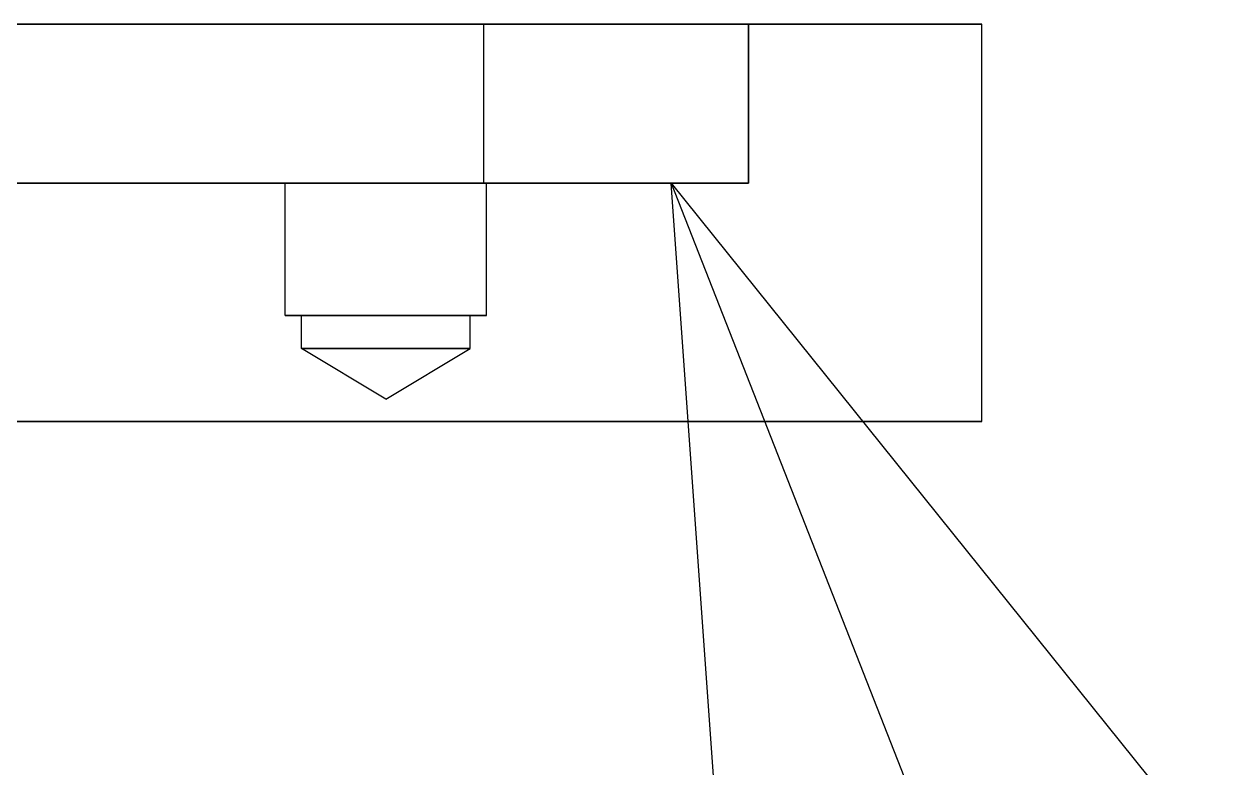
# Model space of a CAD drawing. Header units: inches. Extents: x 21 to 1475, y 21 to 947.
# Drawn here: x 718.065 to 719.205, y 518.131 to 518.833 of the extents above; entities that cross this region are included whole.
import ezdxf

# ---------------------------------------------------------------- set-up
doc = ezdxf.new("R2010")
doc.units = ezdxf.units.IN
doc.header["$MEASUREMENT"] = 0

msp = doc.modelspace()

# ---------------------------------------------------------------- linework, layer by layer
at = {"layer": 'ANNOTATION'}
for p, q in [((718.6755, 518.6833), (753.9286, 428.9886)), ((719.042, 513.5744), (718.6755, 518.6833)), ((718.6755, 518.6833), (721.8858, 514.6921))]:
    msp.add_line(p, q, dxfattribs=at)
at = {"layer": 'OUTLINE'}
for p, q in [((706.8403, 518.8333), (718.9688, 518.8333)), ((716.9688, 518.8333), (718.9688, 518.8333)), ((718.4988, 518.8333), (717.4387, 518.8333)), ((718.5049, 518.8333), (718.4988, 518.8333)), ((718.4988, 518.6833), (718.4988, 518.8333)), ((718.511, 518.8333), (718.5049, 518.8333)), ((718.5171, 518.8333), (718.511, 518.8333)), ((718.5233, 518.8333), (718.5171, 518.8333)), ((718.5294, 518.8333), (718.5233, 518.8333)), ((718.5354, 518.8333), (718.5294, 518.8333)), ((718.5415, 518.8333), (718.5354, 518.8333)), ((718.5475, 518.8333), (718.5415, 518.8333)), ((718.5535, 518.8333), (718.5475, 518.8333)), ((718.5595, 518.8333), (718.5535, 518.8333)), ((718.5654, 518.8333), (718.5595, 518.8333)), ((718.5713, 518.8333), (718.5654, 518.8333)), ((718.5772, 518.8333), (718.5713, 518.8333)), ((718.583, 518.8333), (718.5772, 518.8333)), ((718.5887, 518.8333), (718.583, 518.8333)), ((718.5944, 518.8333), (718.5887, 518.8333)), ((718.6001, 518.8333), (718.5944, 518.8333)), ((718.6056, 518.8333), (718.6001, 518.8333)), ((718.6112, 518.8333), (718.6056, 518.8333)), ((718.6166, 518.8333), (718.6112, 518.8333)), ((718.622, 518.8333), (718.6166, 518.8333)), ((718.6273, 518.8333), (718.622, 518.8333)), ((718.6325, 518.8333), (718.6273, 518.8333)), ((718.6376, 518.8333), (718.6325, 518.8333)), ((718.6427, 518.8333), (718.6376, 518.8333)), ((718.6477, 518.8333), (718.6427, 518.8333)), ((718.6526, 518.8333), (718.6477, 518.8333)), ((718.6573, 518.8333), (718.6526, 518.8333)), ((718.662, 518.8333), (718.6573, 518.8333)), ((718.6666, 518.8333), (718.662, 518.8333)), ((718.6711, 518.8333), (718.6666, 518.8333)), ((718.6755, 518.8333), (718.6711, 518.8333)), ((718.6798, 518.8333), (718.6755, 518.8333)), ((718.684, 518.8333), (718.6798, 518.8333)), ((718.6881, 518.8333), (718.684, 518.8333)), ((718.692, 518.8333), (718.6881, 518.8333)), ((718.6958, 518.8333), (718.692, 518.8333)), ((718.6996, 518.8333), (718.6958, 518.8333)), ((718.7031, 518.8333), (718.6996, 518.8333)), ((718.7066, 518.8333), (718.7031, 518.8333)), ((718.71, 518.8333), (718.7066, 518.8333)), ((718.7132, 518.8333), (718.71, 518.8333)), ((718.7163, 518.8333), (718.7132, 518.8333)), ((718.7192, 518.8333), (718.7163, 518.8333)), ((718.7221, 518.8333), (718.7192, 518.8333)), ((718.7247, 518.8333), (718.7221, 518.8333)), ((718.7273, 518.8333), (718.7247, 518.8333)), ((718.7297, 518.8333), (718.7273, 518.8333)), ((718.732, 518.8333), (718.7297, 518.8333)), ((718.7341, 518.8333), (718.732, 518.8333)), ((718.7361, 518.8333), (718.7341, 518.8333)), ((718.738, 518.8333), (718.7361, 518.8333)), ((718.7397, 518.8333), (718.738, 518.8333)), ((718.7413, 518.8333), (718.7397, 518.8333)), ((718.7427, 518.8333), (718.7413, 518.8333)), ((718.7439, 518.8333), (718.7427, 518.8333)), ((718.7451, 518.8333), (718.7439, 518.8333)), ((718.746, 518.8333), (718.7451, 518.8333)), ((718.7469, 518.8333), (718.746, 518.8333)), ((718.7475, 518.8333), (718.7469, 518.8333)), ((718.7481, 518.8333), (718.7475, 518.8333)), ((718.7484, 518.8333), (718.7481, 518.8333)), ((718.7487, 518.8333), (718.7484, 518.8333)), ((718.7487, 518.8333), (718.7487, 518.6833)), ((718.7487, 518.8333), (718.7487, 518.8333)), ((718.7487, 518.6833), (718.7487, 518.8333)), ((718.9688, 518.8333), (718.7487, 518.8333)), ((718.9688, 518.4583), (718.9688, 518.8333)), ((718.9688, 518.4583), (718.9688, 518.8333)), ((717.1888, 518.6833), (718.7487, 518.6833)), ((718.4988, 518.6833), (717.4387, 518.6833)), ((718.3113, 518.5583), (718.3113, 518.6833)), ((718.3113, 518.5583), (718.3113, 518.6833)), ((718.3114, 518.6833), (718.3113, 518.6833)), ((718.3113, 518.6833), (718.3114, 518.6833)), ((718.3114, 518.6833), (718.3113, 518.6833)), ((718.3113, 518.6833), (718.3114, 518.6833)), ((718.3117, 518.6833), (718.3114, 518.6833)), ((718.3114, 518.6833), (718.3117, 518.6833)), ((718.3117, 518.6833), (718.3114, 518.6833)), ((718.3114, 518.6833), (718.3117, 518.6833)), ((718.3123, 518.6833), (718.3117, 518.6833)), ((718.3117, 518.6833), (718.3123, 518.6833)), ((718.3123, 518.6833), (718.3117, 518.6833)), ((718.3117, 518.6833), (718.3123, 518.6833)), ((718.3131, 518.6833), (718.3123, 518.6833)), ((718.3123, 518.6833), (718.3131, 518.6833)), ((718.3131, 518.6833), (718.3123, 518.6833)), ((718.3123, 518.6833), (718.3131, 518.6833)), ((718.3141, 518.6833), (718.3131, 518.6833)), ((718.3131, 518.6833), (718.3141, 518.6833)), ((718.3141, 518.6833), (718.3131, 518.6833)), ((718.3131, 518.6833), (718.3141, 518.6833)), ((718.3153, 518.6833), (718.3141, 518.6833)), ((718.3141, 518.6833), (718.3153, 518.6833)), ((718.3153, 518.6833), (718.3141, 518.6833)), ((718.3141, 518.6833), (718.3153, 518.6833)), ((718.3168, 518.6833), (718.3153, 518.6833)), ((718.3153, 518.6833), (718.3168, 518.6833)), ((718.3168, 518.6833), (718.3153, 518.6833)), ((718.3153, 518.6833), (718.3168, 518.6833)), ((718.3185, 518.6833), (718.3168, 518.6833)), ((718.3168, 518.6833), (718.3185, 518.6833)), ((718.3185, 518.6833), (718.3168, 518.6833)), ((718.3168, 518.6833), (718.3185, 518.6833)), ((718.3204, 518.6833), (718.3185, 518.6833)), ((718.3185, 518.6833), (718.3204, 518.6833)), ((718.3204, 518.6833), (718.3185, 518.6833)), ((718.3185, 518.6833), (718.3204, 518.6833)), ((718.3225, 518.6833), (718.3204, 518.6833)), ((718.3204, 518.6833), (718.3225, 518.6833)), ((718.3225, 518.6833), (718.3204, 518.6833)), ((718.3204, 518.6833), (718.3225, 518.6833)), ((718.3248, 518.6833), (718.3225, 518.6833)), ((718.3225, 518.6833), (718.3248, 518.6833)), ((718.3248, 518.6833), (718.3225, 518.6833)), ((718.3225, 518.6833), (718.3248, 518.6833)), ((718.3273, 518.6833), (718.3248, 518.6833)), ((718.3248, 518.6833), (718.3273, 518.6833)), ((718.3273, 518.6833), (718.3248, 518.6833)), ((718.3248, 518.6833), (718.3273, 518.6833)), ((718.3299, 518.6833), (718.3273, 518.6833)), ((718.3273, 518.6833), (718.3299, 518.6833)), ((718.3299, 518.6833), (718.3273, 518.6833)), ((718.3273, 518.6833), (718.3299, 518.6833)), ((718.3328, 518.6833), (718.3299, 518.6833)), ((718.3299, 518.6833), (718.3328, 518.6833)), ((718.3328, 518.6833), (718.3299, 518.6833)), ((718.3299, 518.6833), (718.3328, 518.6833)), ((718.3359, 518.6833), (718.3328, 518.6833)), ((718.3328, 518.6833), (718.3359, 518.6833)), ((718.3359, 518.6833), (718.3328, 518.6833)), ((718.3328, 518.6833), (718.3359, 518.6833)), ((718.3391, 518.6833), (718.3359, 518.6833)), ((718.3359, 518.6833), (718.3391, 518.6833)), ((718.3391, 518.6833), (718.3359, 518.6833)), ((718.3359, 518.6833), (718.3391, 518.6833)), ((718.3425, 518.6833), (718.3391, 518.6833)), ((718.3391, 518.6833), (718.3425, 518.6833)), ((718.3425, 518.6833), (718.3391, 518.6833)), ((718.3391, 518.6833), (718.3425, 518.6833)), ((718.346, 518.6833), (718.3425, 518.6833)), ((718.3425, 518.6833), (718.346, 518.6833)), ((718.346, 518.6833), (718.3425, 518.6833)), ((718.3425, 518.6833), (718.346, 518.6833)), ((718.3497, 518.6833), (718.346, 518.6833)), ((718.346, 518.6833), (718.3497, 518.6833)), ((718.3497, 518.6833), (718.346, 518.6833)), ((718.346, 518.6833), (718.3497, 518.6833)), ((718.3535, 518.6833), (718.3497, 518.6833)), ((718.3497, 518.6833), (718.3535, 518.6833)), ((718.3535, 518.6833), (718.3497, 518.6833)), ((718.3497, 518.6833), (718.3535, 518.6833)), ((718.3574, 518.6833), (718.3535, 518.6833)), ((718.3535, 518.6833), (718.3574, 518.6833)), ((718.3574, 518.6833), (718.3535, 518.6833)), ((718.3535, 518.6833), (718.3574, 518.6833)), ((718.3615, 518.6833), (718.3574, 518.6833)), ((718.3574, 518.6833), (718.3615, 518.6833)), ((718.3615, 518.6833), (718.3574, 518.6833)), ((718.3574, 518.6833), (718.3615, 518.6833)), ((718.3656, 518.6833), (718.3615, 518.6833)), ((718.3615, 518.6833), (718.3656, 518.6833)), ((718.3656, 518.6833), (718.3615, 518.6833)), ((718.3615, 518.6833), (718.3656, 518.6833)), ((718.3699, 518.6833), (718.3656, 518.6833)), ((718.3656, 518.6833), (718.3699, 518.6833)), ((718.3699, 518.6833), (718.3656, 518.6833)), ((718.3656, 518.6833), (718.3699, 518.6833)), ((718.3742, 518.6833), (718.3699, 518.6833)), ((718.3699, 518.6833), (718.3742, 518.6833)), ((718.3742, 518.6833), (718.3699, 518.6833)), ((718.3699, 518.6833), (718.3742, 518.6833)), ((718.3787, 518.6833), (718.3742, 518.6833)), ((718.3742, 518.6833), (718.3787, 518.6833)), ((718.3787, 518.6833), (718.3742, 518.6833)), ((718.3742, 518.6833), (718.3787, 518.6833)), ((718.3832, 518.6833), (718.3787, 518.6833)), ((718.3787, 518.6833), (718.3832, 518.6833)), ((718.3832, 518.6833), (718.3787, 518.6833)), ((718.3787, 518.6833), (718.3832, 518.6833)), ((718.3877, 518.6833), (718.3832, 518.6833)), ((718.3832, 518.6833), (718.3877, 518.6833)), ((718.3877, 518.6833), (718.3832, 518.6833)), ((718.3832, 518.6833), (718.3877, 518.6833)), ((718.3923, 518.6833), (718.3877, 518.6833)), ((718.3877, 518.6833), (718.3923, 518.6833)), ((718.3923, 518.6833), (718.3877, 518.6833)), ((718.3877, 518.6833), (718.3923, 518.6833)), ((718.3969, 518.6833), (718.3923, 518.6833)), ((718.3923, 518.6833), (718.3969, 518.6833)), ((718.3969, 518.6833), (718.3923, 518.6833)), ((718.3923, 518.6833), (718.3969, 518.6833)), ((718.4016, 518.6833), (718.3969, 518.6833)), ((718.3969, 518.6833), (718.4016, 518.6833)), ((718.4016, 518.6833), (718.3969, 518.6833)), ((718.3969, 518.6833), (718.4016, 518.6833)), ((718.4062, 518.6833), (718.4016, 518.6833)), ((718.4016, 518.6833), (718.4062, 518.6833)), ((718.4062, 518.6833), (718.4016, 518.6833)), ((718.4016, 518.6833), (718.4062, 518.6833)), ((718.4109, 518.6833), (718.4062, 518.6833)), ((718.4062, 518.6833), (718.4109, 518.6833)), ((718.4109, 518.6833), (718.4062, 518.6833)), ((718.4062, 518.6833), (718.4109, 518.6833)), ((718.4156, 518.6833), (718.4109, 518.6833)), ((718.4109, 518.6833), (718.4156, 518.6833)), ((718.4156, 518.6833), (718.4109, 518.6833)), ((718.4109, 518.6833), (718.4156, 518.6833)), ((718.4202, 518.6833), (718.4156, 518.6833)), ((718.4156, 518.6833), (718.4202, 518.6833)), ((718.4202, 518.6833), (718.4156, 518.6833)), ((718.4156, 518.6833), (718.4202, 518.6833)), ((718.4248, 518.6833), (718.4202, 518.6833)), ((718.4202, 518.6833), (718.4248, 518.6833)), ((718.4248, 518.6833), (718.4202, 518.6833)), ((718.4202, 518.6833), (718.4248, 518.6833)), ((718.4293, 518.6833), (718.4248, 518.6833)), ((718.4248, 518.6833), (718.4293, 518.6833)), ((718.4293, 518.6833), (718.4248, 518.6833)), ((718.4248, 518.6833), (718.4293, 518.6833)), ((718.4338, 518.6833), (718.4293, 518.6833)), ((718.4293, 518.6833), (718.4338, 518.6833)), ((718.4338, 518.6833), (718.4293, 518.6833)), ((718.4293, 518.6833), (718.4338, 518.6833)), ((718.4383, 518.6833), (718.4338, 518.6833)), ((718.4338, 518.6833), (718.4383, 518.6833)), ((718.4383, 518.6833), (718.4338, 518.6833)), ((718.4338, 518.6833), (718.4383, 518.6833)), ((718.4426, 518.6833), (718.4383, 518.6833)), ((718.4383, 518.6833), (718.4426, 518.6833)), ((718.4426, 518.6833), (718.4383, 518.6833)), ((718.4383, 518.6833), (718.4426, 518.6833)), ((718.4469, 518.6833), (718.4426, 518.6833)), ((718.4426, 518.6833), (718.4469, 518.6833)), ((718.4469, 518.6833), (718.4426, 518.6833)), ((718.4426, 518.6833), (718.4469, 518.6833)), ((718.451, 518.6833), (718.4469, 518.6833)), ((718.4469, 518.6833), (718.451, 518.6833)), ((718.451, 518.6833), (718.4469, 518.6833)), ((718.4469, 518.6833), (718.451, 518.6833)), ((718.4551, 518.6833), (718.451, 518.6833)), ((718.451, 518.6833), (718.4551, 518.6833)), ((718.4551, 518.6833), (718.451, 518.6833)), ((718.451, 518.6833), (718.4551, 518.6833)), ((718.459, 518.6833), (718.4551, 518.6833)), ((718.4551, 518.6833), (718.459, 518.6833)), ((718.459, 518.6833), (718.4551, 518.6833)), ((718.4551, 518.6833), (718.459, 518.6833)), ((718.4628, 518.6833), (718.459, 518.6833)), ((718.459, 518.6833), (718.4628, 518.6833)), ((718.4628, 518.6833), (718.459, 518.6833)), ((718.459, 518.6833), (718.4628, 518.6833)), ((718.4665, 518.6833), (718.4628, 518.6833)), ((718.4628, 518.6833), (718.4665, 518.6833)), ((718.4665, 518.6833), (718.4628, 518.6833)), ((718.4628, 518.6833), (718.4665, 518.6833)), ((718.47, 518.6833), (718.4665, 518.6833)), ((718.4665, 518.6833), (718.47, 518.6833)), ((718.47, 518.6833), (718.4665, 518.6833)), ((718.4665, 518.6833), (718.47, 518.6833)), ((718.4734, 518.6833), (718.47, 518.6833)), ((718.47, 518.6833), (718.4734, 518.6833)), ((718.4734, 518.6833), (718.47, 518.6833)), ((718.47, 518.6833), (718.4734, 518.6833)), ((718.4766, 518.6833), (718.4734, 518.6833)), ((718.4734, 518.6833), (718.4766, 518.6833)), ((718.4766, 518.6833), (718.4734, 518.6833)), ((718.4734, 518.6833), (718.4766, 518.6833)), ((718.4797, 518.6833), (718.4766, 518.6833)), ((718.4766, 518.6833), (718.4797, 518.6833)), ((718.4797, 518.6833), (718.4766, 518.6833)), ((718.4766, 518.6833), (718.4797, 518.6833)), ((718.4826, 518.6833), (718.4797, 518.6833)), ((718.4797, 518.6833), (718.4826, 518.6833)), ((718.4826, 518.6833), (718.4797, 518.6833)), ((718.4797, 518.6833), (718.4826, 518.6833)), ((718.4852, 518.6833), (718.4826, 518.6833)), ((718.4826, 518.6833), (718.4852, 518.6833)), ((718.4852, 518.6833), (718.4826, 518.6833)), ((718.4826, 518.6833), (718.4852, 518.6833)), ((718.4877, 518.6833), (718.4852, 518.6833)), ((718.4852, 518.6833), (718.4877, 518.6833)), ((718.4877, 518.6833), (718.4852, 518.6833)), ((718.4852, 518.6833), (718.4877, 518.6833)), ((718.49, 518.6833), (718.4877, 518.6833)), ((718.4877, 518.6833), (718.49, 518.6833)), ((718.49, 518.6833), (718.4877, 518.6833)), ((718.4877, 518.6833), (718.49, 518.6833)), ((718.4921, 518.6833), (718.49, 518.6833)), ((718.49, 518.6833), (718.4921, 518.6833)), ((718.4921, 518.6833), (718.49, 518.6833)), ((718.49, 518.6833), (718.4921, 518.6833)), ((718.494, 518.6833), (718.4921, 518.6833)), ((718.4921, 518.6833), (718.494, 518.6833)), ((718.494, 518.6833), (718.4921, 518.6833)), ((718.4921, 518.6833), (718.494, 518.6833)), ((718.4957, 518.6833), (718.494, 518.6833)), ((718.494, 518.6833), (718.4957, 518.6833)), ((718.4957, 518.6833), (718.494, 518.6833)), ((718.494, 518.6833), (718.4957, 518.6833)), ((718.4972, 518.6833), (718.4957, 518.6833)), ((718.4957, 518.6833), (718.4972, 518.6833)), ((718.4972, 518.6833), (718.4957, 518.6833)), ((718.4957, 518.6833), (718.4972, 518.6833)), ((718.4984, 518.6833), (718.4972, 518.6833)), ((718.4972, 518.6833), (718.4984, 518.6833)), ((718.4984, 518.6833), (718.4972, 518.6833)), ((718.4972, 518.6833), (718.4984, 518.6833)), ((718.4994, 518.6833), (718.4984, 518.6833)), ((718.4984, 518.6833), (718.4994, 518.6833)), ((718.4994, 518.6833), (718.4984, 518.6833)), ((718.4984, 518.6833), (718.4994, 518.6833)), ((718.5049, 518.6833), (718.4988, 518.6833)), ((718.5002, 518.6833), (718.4994, 518.6833)), ((718.4994, 518.6833), (718.5002, 518.6833)), ((718.5002, 518.6833), (718.4994, 518.6833)), ((718.4994, 518.6833), (718.5002, 518.6833)), ((718.5008, 518.6833), (718.5002, 518.6833)), ((718.5002, 518.6833), (718.5008, 518.6833)), ((718.5008, 518.6833), (718.5002, 518.6833)), ((718.5002, 518.6833), (718.5008, 518.6833)), ((718.5011, 518.6833), (718.5008, 518.6833)), ((718.5008, 518.6833), (718.5011, 518.6833)), ((718.5011, 518.6833), (718.5008, 518.6833)), ((718.5008, 518.6833), (718.5011, 518.6833)), ((718.5013, 518.6833), (718.5011, 518.6833)), ((718.5011, 518.6833), (718.5013, 518.6833)), ((718.5013, 518.6833), (718.5011, 518.6833)), ((718.5011, 518.6833), (718.5013, 518.6833)), ((718.5013, 518.5583), (718.5013, 518.6833)), ((718.5013, 518.5583), (718.5013, 518.6833)), ((718.511, 518.6833), (718.5049, 518.6833)), ((718.5171, 518.6833), (718.511, 518.6833)), ((718.5233, 518.6833), (718.5171, 518.6833)), ((718.5294, 518.6833), (718.5233, 518.6833)), ((718.5354, 518.6833), (718.5294, 518.6833)), ((718.5415, 518.6833), (718.5354, 518.6833)), ((718.5475, 518.6833), (718.5415, 518.6833)), ((718.5535, 518.6833), (718.5475, 518.6833)), ((718.5595, 518.6833), (718.5535, 518.6833)), ((718.5654, 518.6833), (718.5595, 518.6833)), ((718.5713, 518.6833), (718.5654, 518.6833)), ((718.5772, 518.6833), (718.5713, 518.6833)), ((718.583, 518.6833), (718.5772, 518.6833)), ((718.5887, 518.6833), (718.583, 518.6833)), ((718.5944, 518.6833), (718.5887, 518.6833)), ((718.6001, 518.6833), (718.5944, 518.6833)), ((718.6056, 518.6833), (718.6001, 518.6833)), ((718.6112, 518.6833), (718.6056, 518.6833)), ((718.6166, 518.6833), (718.6112, 518.6833)), ((718.622, 518.6833), (718.6166, 518.6833)), ((718.6273, 518.6833), (718.622, 518.6833)), ((718.6325, 518.6833), (718.6273, 518.6833)), ((718.6376, 518.6833), (718.6325, 518.6833)), ((718.6427, 518.6833), (718.6376, 518.6833)), ((718.6477, 518.6833), (718.6427, 518.6833)), ((718.6526, 518.6833), (718.6477, 518.6833)), ((718.6573, 518.6833), (718.6526, 518.6833)), ((718.662, 518.6833), (718.6573, 518.6833)), ((718.6666, 518.6833), (718.662, 518.6833)), ((718.6711, 518.6833), (718.6666, 518.6833)), ((718.6755, 518.6833), (718.6711, 518.6833)), ((718.6798, 518.6833), (718.6755, 518.6833)), ((718.684, 518.6833), (718.6798, 518.6833)), ((718.6881, 518.6833), (718.684, 518.6833)), ((718.692, 518.6833), (718.6881, 518.6833)), ((718.6958, 518.6833), (718.692, 518.6833)), ((718.6996, 518.6833), (718.6958, 518.6833)), ((718.7031, 518.6833), (718.6996, 518.6833)), ((718.7066, 518.6833), (718.7031, 518.6833)), ((718.71, 518.6833), (718.7066, 518.6833)), ((718.7132, 518.6833), (718.71, 518.6833)), ((718.7163, 518.6833), (718.7132, 518.6833)), ((718.7192, 518.6833), (718.7163, 518.6833)), ((718.7221, 518.6833), (718.7192, 518.6833)), ((718.7247, 518.6833), (718.7221, 518.6833)), ((718.7273, 518.6833), (718.7247, 518.6833)), ((718.7297, 518.6833), (718.7273, 518.6833)), ((718.732, 518.6833), (718.7297, 518.6833)), ((718.7341, 518.6833), (718.732, 518.6833)), ((718.7361, 518.6833), (718.7341, 518.6833)), ((718.738, 518.6833), (718.7361, 518.6833)), ((718.7397, 518.6833), (718.738, 518.6833)), ((718.7413, 518.6833), (718.7397, 518.6833)), ((718.7427, 518.6833), (718.7413, 518.6833)), ((718.7439, 518.6833), (718.7427, 518.6833)), ((718.7451, 518.6833), (718.7439, 518.6833)), ((718.746, 518.6833), (718.7451, 518.6833)), ((718.7469, 518.6833), (718.746, 518.6833)), ((718.7475, 518.6833), (718.7469, 518.6833)), ((718.7481, 518.6833), (718.7475, 518.6833)), ((718.7484, 518.6833), (718.7481, 518.6833)), ((718.7487, 518.6833), (718.7484, 518.6833)), ((718.7487, 518.6833), (718.7487, 518.6833)), ((718.3113, 518.5583), (718.3114, 518.5583)), ((718.3113, 518.5583), (718.3114, 518.5583)), ((718.3114, 518.5583), (718.3113, 518.5583)), ((718.3114, 518.5583), (718.3113, 518.5583)), ((718.3114, 518.5583), (718.3117, 518.5583)), ((718.3114, 518.5583), (718.3117, 518.5583)), ((718.3117, 518.5583), (718.3114, 518.5583)), ((718.3117, 518.5583), (718.3114, 518.5583)), ((718.3117, 518.5583), (718.3123, 518.5583)), ((718.3117, 518.5583), (718.3123, 518.5583)), ((718.3123, 518.5583), (718.3117, 518.5583)), ((718.3123, 518.5583), (718.3117, 518.5583)), ((718.3123, 518.5583), (718.3131, 518.5583)), ((718.3123, 518.5583), (718.3131, 518.5583)), ((718.3131, 518.5583), (718.3123, 518.5583)), ((718.3131, 518.5583), (718.3123, 518.5583)), ((718.3131, 518.5583), (718.3141, 518.5583)), ((718.3131, 518.5583), (718.3141, 518.5583)), ((718.3141, 518.5583), (718.3131, 518.5583)), ((718.3141, 518.5583), (718.3131, 518.5583)), ((718.3141, 518.5583), (718.3153, 518.5583)), ((718.3141, 518.5583), (718.3153, 518.5583)), ((718.3153, 518.5583), (718.3141, 518.5583)), ((718.3153, 518.5583), (718.3141, 518.5583)), ((718.3153, 518.5583), (718.3168, 518.5583)), ((718.3153, 518.5583), (718.3168, 518.5583)), ((718.3168, 518.5583), (718.3153, 518.5583)), ((718.3168, 518.5583), (718.3153, 518.5583)), ((718.3168, 518.5583), (718.3185, 518.5583)), ((718.3168, 518.5583), (718.3185, 518.5583)), ((718.3185, 518.5583), (718.3168, 518.5583)), ((718.3185, 518.5583), (718.3168, 518.5583)), ((718.3185, 518.5583), (718.3204, 518.5583)), ((718.3185, 518.5583), (718.3204, 518.5583)), ((718.3204, 518.5583), (718.3185, 518.5583)), ((718.3204, 518.5583), (718.3185, 518.5583)), ((718.3204, 518.5583), (718.3225, 518.5583)), ((718.3204, 518.5583), (718.3225, 518.5583)), ((718.3225, 518.5583), (718.3204, 518.5583)), ((718.3225, 518.5583), (718.3204, 518.5583)), ((718.3225, 518.5583), (718.3248, 518.5583)), ((718.3225, 518.5583), (718.3248, 518.5583)), ((718.3248, 518.5583), (718.3225, 518.5583)), ((718.3248, 518.5583), (718.3225, 518.5583)), ((718.3248, 518.5583), (718.3273, 518.5583)), ((718.3248, 518.5583), (718.3273, 518.5583)), ((718.3273, 518.5583), (718.3248, 518.5583)), ((718.3273, 518.5583), (718.3248, 518.5583)), ((718.3271, 518.5583), (718.3268, 518.5583)), ((718.3268, 518.5583), (718.3268, 518.5583)), ((718.3271, 518.5583), (718.3268, 518.5583)), ((718.3268, 518.5583), (718.3268, 518.5583)), ((718.3268, 518.5271), (718.3268, 518.5583)), ((718.3268, 518.5583), (718.3268, 518.5583)), ((718.3268, 518.5583), (718.3271, 518.5583)), ((718.3268, 518.5583), (718.3268, 518.5583)), ((718.3268, 518.5583), (718.3271, 518.5583)), ((718.3268, 518.5271), (718.3268, 518.5583)), ((718.3276, 518.5583), (718.3271, 518.5583)), ((718.3276, 518.5583), (718.3271, 518.5583)), ((718.3271, 518.5583), (718.3276, 518.5583)), ((718.3271, 518.5583), (718.3276, 518.5583)), ((718.3273, 518.5583), (718.3299, 518.5583)), ((718.3273, 518.5583), (718.3299, 518.5583)), ((718.3299, 518.5583), (718.3273, 518.5583)), ((718.3299, 518.5583), (718.3273, 518.5583)), ((718.3283, 518.5583), (718.3276, 518.5583)), ((718.3283, 518.5583), (718.3276, 518.5583)), ((718.3276, 518.5583), (718.3283, 518.5583)), ((718.3276, 518.5583), (718.3283, 518.5583)), ((718.3291, 518.5583), (718.3283, 518.5583)), ((718.3291, 518.5583), (718.3283, 518.5583)), ((718.3283, 518.5583), (718.3291, 518.5583)), ((718.3283, 518.5583), (718.3291, 518.5583)), ((718.3302, 518.5583), (718.3291, 518.5583)), ((718.3302, 518.5583), (718.3291, 518.5583)), ((718.3291, 518.5583), (718.3302, 518.5583)), ((718.3291, 518.5583), (718.3302, 518.5583)), ((718.3299, 518.5583), (718.3328, 518.5583)), ((718.3299, 518.5583), (718.3328, 518.5583)), ((718.3328, 518.5583), (718.3299, 518.5583)), ((718.3328, 518.5583), (718.3299, 518.5583)), ((718.3314, 518.5583), (718.3302, 518.5583)), ((718.3314, 518.5583), (718.3302, 518.5583)), ((718.3302, 518.5583), (718.3314, 518.5583)), ((718.3302, 518.5583), (718.3314, 518.5583)), ((718.3328, 518.5583), (718.3314, 518.5583)), ((718.3328, 518.5583), (718.3314, 518.5583)), ((718.3314, 518.5583), (718.3328, 518.5583)), ((718.3314, 518.5583), (718.3328, 518.5583)), ((718.3344, 518.5583), (718.3328, 518.5583)), ((718.3344, 518.5583), (718.3328, 518.5583)), ((718.3328, 518.5583), (718.3344, 518.5583)), ((718.3328, 518.5583), (718.3359, 518.5583)), ((718.3328, 518.5583), (718.3359, 518.5583)), ((718.3359, 518.5583), (718.3328, 518.5583)), ((718.3328, 518.5583), (718.3344, 518.5583)), ((718.3359, 518.5583), (718.3328, 518.5583)), ((718.3361, 518.5583), (718.3344, 518.5583)), ((718.3361, 518.5583), (718.3344, 518.5583)), ((718.3344, 518.5583), (718.3361, 518.5583)), ((718.3344, 518.5583), (718.3361, 518.5583)), ((718.3359, 518.5583), (718.3391, 518.5583)), ((718.3359, 518.5583), (718.3391, 518.5583)), ((718.3391, 518.5583), (718.3359, 518.5583)), ((718.3391, 518.5583), (718.3359, 518.5583)), ((718.3381, 518.5583), (718.3361, 518.5583)), ((718.3381, 518.5583), (718.3361, 518.5583)), ((718.3361, 518.5583), (718.3381, 518.5583)), ((718.3361, 518.5583), (718.3381, 518.5583)), ((718.3401, 518.5583), (718.3381, 518.5583)), ((718.3401, 518.5583), (718.3381, 518.5583)), ((718.3381, 518.5583), (718.3401, 518.5583)), ((718.3381, 518.5583), (718.3401, 518.5583)), ((718.3391, 518.5583), (718.3425, 518.5583)), ((718.3391, 518.5583), (718.3425, 518.5583)), ((718.3425, 518.5583), (718.3391, 518.5583)), ((718.3425, 518.5583), (718.3391, 518.5583)), ((718.3424, 518.5583), (718.3401, 518.5583)), ((718.3424, 518.5583), (718.3401, 518.5583)), ((718.3401, 518.5583), (718.3424, 518.5583)), ((718.3401, 518.5583), (718.3424, 518.5583)), ((718.3448, 518.5583), (718.3424, 518.5583)), ((718.3448, 518.5583), (718.3424, 518.5583)), ((718.3424, 518.5583), (718.3448, 518.5583)), ((718.3424, 518.5583), (718.3448, 518.5583)), ((718.3425, 518.5583), (718.346, 518.5583)), ((718.3425, 518.5583), (718.346, 518.5583)), ((718.346, 518.5583), (718.3425, 518.5583)), ((718.346, 518.5583), (718.3425, 518.5583)), ((718.3473, 518.5583), (718.3448, 518.5583)), ((718.3473, 518.5583), (718.3448, 518.5583)), ((718.3448, 518.5583), (718.3473, 518.5583)), ((718.3448, 518.5583), (718.3473, 518.5583)), ((718.346, 518.5583), (718.3497, 518.5583)), ((718.346, 518.5583), (718.3497, 518.5583)), ((718.3497, 518.5583), (718.346, 518.5583)), ((718.3497, 518.5583), (718.346, 518.5583)), ((718.35, 518.5583), (718.3473, 518.5583)), ((718.35, 518.5583), (718.3473, 518.5583)), ((718.3473, 518.5583), (718.35, 518.5583)), ((718.3473, 518.5583), (718.35, 518.5583)), ((718.3497, 518.5583), (718.3535, 518.5583)), ((718.3497, 518.5583), (718.3535, 518.5583)), ((718.3535, 518.5583), (718.3497, 518.5583)), ((718.3535, 518.5583), (718.3497, 518.5583)), ((718.3529, 518.5583), (718.35, 518.5583)), ((718.3529, 518.5583), (718.35, 518.5583)), ((718.35, 518.5583), (718.3529, 518.5583)), ((718.35, 518.5583), (718.3529, 518.5583)), ((718.3558, 518.5583), (718.3529, 518.5583)), ((718.3558, 518.5583), (718.3529, 518.5583)), ((718.3529, 518.5583), (718.3558, 518.5583)), ((718.3529, 518.5583), (718.3558, 518.5583)), ((718.3535, 518.5583), (718.3574, 518.5583)), ((718.3535, 518.5583), (718.3574, 518.5583)), ((718.3574, 518.5583), (718.3535, 518.5583)), ((718.3574, 518.5583), (718.3535, 518.5583)), ((718.3589, 518.5583), (718.3558, 518.5583)), ((718.3589, 518.5583), (718.3558, 518.5583)), ((718.3558, 518.5583), (718.3589, 518.5583)), ((718.3558, 518.5583), (718.3589, 518.5583)), ((718.3574, 518.5583), (718.3615, 518.5583)), ((718.3574, 518.5583), (718.3615, 518.5583)), ((718.3615, 518.5583), (718.3574, 518.5583)), ((718.3615, 518.5583), (718.3574, 518.5583)), ((718.3621, 518.5583), (718.3589, 518.5583)), ((718.3621, 518.5583), (718.3589, 518.5583)), ((718.3589, 518.5583), (718.3621, 518.5583)), ((718.3589, 518.5583), (718.3621, 518.5583)), ((718.3615, 518.5583), (718.3656, 518.5583)), ((718.3615, 518.5583), (718.3656, 518.5583)), ((718.3656, 518.5583), (718.3615, 518.5583)), ((718.3656, 518.5583), (718.3615, 518.5583)), ((718.3654, 518.5583), (718.3621, 518.5583)), ((718.3654, 518.5583), (718.3621, 518.5583)), ((718.3621, 518.5583), (718.3654, 518.5583)), ((718.3621, 518.5583), (718.3654, 518.5583)), ((718.3688, 518.5583), (718.3654, 518.5583)), ((718.3688, 518.5583), (718.3654, 518.5583)), ((718.3654, 518.5583), (718.3688, 518.5583)), ((718.3654, 518.5583), (718.3688, 518.5583)), ((718.3656, 518.5583), (718.3699, 518.5583)), ((718.3656, 518.5583), (718.3699, 518.5583)), ((718.3699, 518.5583), (718.3656, 518.5583)), ((718.3699, 518.5583), (718.3656, 518.5583)), ((718.3723, 518.5583), (718.3688, 518.5583)), ((718.3723, 518.5583), (718.3688, 518.5583)), ((718.3688, 518.5583), (718.3723, 518.5583)), ((718.3688, 518.5583), (718.3723, 518.5583)), ((718.3699, 518.5583), (718.3742, 518.5583)), ((718.3699, 518.5583), (718.3742, 518.5583)), ((718.3742, 518.5583), (718.3699, 518.5583)), ((718.3742, 518.5583), (718.3699, 518.5583)), ((718.3758, 518.5583), (718.3723, 518.5583)), ((718.3758, 518.5583), (718.3723, 518.5583)), ((718.3723, 518.5583), (718.3758, 518.5583)), ((718.3723, 518.5583), (718.3758, 518.5583)), ((718.3742, 518.5583), (718.3787, 518.5583)), ((718.3742, 518.5583), (718.3787, 518.5583)), ((718.3787, 518.5583), (718.3742, 518.5583)), ((718.3787, 518.5583), (718.3742, 518.5583)), ((718.3795, 518.5583), (718.3758, 518.5583)), ((718.3795, 518.5583), (718.3758, 518.5583)), ((718.3758, 518.5583), (718.3795, 518.5583)), ((718.3758, 518.5583), (718.3795, 518.5583)), ((718.3787, 518.5583), (718.3832, 518.5583)), ((718.3787, 518.5583), (718.3832, 518.5583)), ((718.3832, 518.5583), (718.3787, 518.5583)), ((718.3832, 518.5583), (718.3787, 518.5583)), ((718.3832, 518.5583), (718.3795, 518.5583)), ((718.3832, 518.5583), (718.3795, 518.5583)), ((718.3795, 518.5583), (718.3832, 518.5583)), ((718.3795, 518.5583), (718.3832, 518.5583)), ((718.3869, 518.5583), (718.3832, 518.5583)), ((718.3869, 518.5583), (718.3832, 518.5583)), ((718.3832, 518.5583), (718.3869, 518.5583)), ((718.3832, 518.5583), (718.3877, 518.5583)), ((718.3832, 518.5583), (718.3877, 518.5583)), ((718.3877, 518.5583), (718.3832, 518.5583)), ((718.3832, 518.5583), (718.3869, 518.5583)), ((718.3877, 518.5583), (718.3832, 518.5583)), ((718.3907, 518.5583), (718.3869, 518.5583)), ((718.3907, 518.5583), (718.3869, 518.5583)), ((718.3869, 518.5583), (718.3907, 518.5583)), ((718.3869, 518.5583), (718.3907, 518.5583)), ((718.3877, 518.5583), (718.3923, 518.5583)), ((718.3877, 518.5583), (718.3923, 518.5583)), ((718.3923, 518.5583), (718.3877, 518.5583)), ((718.3923, 518.5583), (718.3877, 518.5583)), ((718.3946, 518.5583), (718.3907, 518.5583)), ((718.3946, 518.5583), (718.3907, 518.5583)), ((718.3907, 518.5583), (718.3946, 518.5583)), ((718.3907, 518.5583), (718.3946, 518.5583)), ((718.3923, 518.5583), (718.3969, 518.5583)), ((718.3923, 518.5583), (718.3969, 518.5583)), ((718.3969, 518.5583), (718.3923, 518.5583)), ((718.3969, 518.5583), (718.3923, 518.5583)), ((718.3985, 518.5583), (718.3946, 518.5583)), ((718.3985, 518.5583), (718.3946, 518.5583)), ((718.3946, 518.5583), (718.3985, 518.5583)), ((718.3946, 518.5583), (718.3985, 518.5583)), ((718.3969, 518.5583), (718.4016, 518.5583)), ((718.3969, 518.5583), (718.4016, 518.5583)), ((718.4016, 518.5583), (718.3969, 518.5583)), ((718.4016, 518.5583), (718.3969, 518.5583)), ((718.4023, 518.5583), (718.3985, 518.5583)), ((718.4023, 518.5583), (718.3985, 518.5583)), ((718.3985, 518.5583), (718.4023, 518.5583)), ((718.3985, 518.5583), (718.4023, 518.5583)), ((718.4016, 518.5583), (718.4062, 518.5583)), ((718.4016, 518.5583), (718.4062, 518.5583)), ((718.4062, 518.5583), (718.4016, 518.5583)), ((718.4062, 518.5583), (718.4016, 518.5583)), ((718.4062, 518.5583), (718.4023, 518.5583)), ((718.4062, 518.5583), (718.4023, 518.5583)), ((718.4023, 518.5583), (718.4062, 518.5583)), ((718.4023, 518.5583), (718.4062, 518.5583)), ((718.4102, 518.5583), (718.4062, 518.5583)), ((718.4102, 518.5583), (718.4062, 518.5583)), ((718.4062, 518.5583), (718.4102, 518.5583)), ((718.4062, 518.5583), (718.4109, 518.5583)), ((718.4062, 518.5583), (718.4109, 518.5583)), ((718.4109, 518.5583), (718.4062, 518.5583)), ((718.4062, 518.5583), (718.4102, 518.5583)), ((718.4109, 518.5583), (718.4062, 518.5583)), ((718.414, 518.5583), (718.4102, 518.5583)), ((718.414, 518.5583), (718.4102, 518.5583)), ((718.4102, 518.5583), (718.414, 518.5583)), ((718.4102, 518.5583), (718.414, 518.5583)), ((718.4109, 518.5583), (718.4156, 518.5583)), ((718.4109, 518.5583), (718.4156, 518.5583)), ((718.4156, 518.5583), (718.4109, 518.5583)), ((718.4156, 518.5583), (718.4109, 518.5583)), ((718.4179, 518.5583), (718.414, 518.5583)), ((718.4179, 518.5583), (718.414, 518.5583)), ((718.414, 518.5583), (718.4179, 518.5583)), ((718.414, 518.5583), (718.4179, 518.5583)), ((718.4156, 518.5583), (718.4202, 518.5583)), ((718.4156, 518.5583), (718.4202, 518.5583)), ((718.4202, 518.5583), (718.4156, 518.5583)), ((718.4202, 518.5583), (718.4156, 518.5583)), ((718.4218, 518.5583), (718.4179, 518.5583)), ((718.4218, 518.5583), (718.4179, 518.5583)), ((718.4179, 518.5583), (718.4218, 518.5583)), ((718.4179, 518.5583), (718.4218, 518.5583)), ((718.4202, 518.5583), (718.4248, 518.5583)), ((718.4202, 518.5583), (718.4248, 518.5583)), ((718.4248, 518.5583), (718.4202, 518.5583)), ((718.4248, 518.5583), (718.4202, 518.5583)), ((718.4256, 518.5583), (718.4218, 518.5583)), ((718.4256, 518.5583), (718.4218, 518.5583)), ((718.4218, 518.5583), (718.4256, 518.5583)), ((718.4218, 518.5583), (718.4256, 518.5583)), ((718.4248, 518.5583), (718.4293, 518.5583)), ((718.4248, 518.5583), (718.4293, 518.5583)), ((718.4293, 518.5583), (718.4248, 518.5583)), ((718.4293, 518.5583), (718.4248, 518.5583)), ((718.4293, 518.5583), (718.4256, 518.5583)), ((718.4293, 518.5583), (718.4256, 518.5583)), ((718.4256, 518.5583), (718.4293, 518.5583)), ((718.4256, 518.5583), (718.4293, 518.5583)), ((718.433, 518.5583), (718.4293, 518.5583)), ((718.433, 518.5583), (718.4293, 518.5583)), ((718.4293, 518.5583), (718.433, 518.5583)), ((718.4293, 518.5583), (718.4338, 518.5583)), ((718.4293, 518.5583), (718.4338, 518.5583)), ((718.4338, 518.5583), (718.4293, 518.5583)), ((718.4293, 518.5583), (718.433, 518.5583)), ((718.4338, 518.5583), (718.4293, 518.5583)), ((718.4367, 518.5583), (718.433, 518.5583)), ((718.4367, 518.5583), (718.433, 518.5583)), ((718.433, 518.5583), (718.4367, 518.5583)), ((718.433, 518.5583), (718.4367, 518.5583)), ((718.4338, 518.5583), (718.4383, 518.5583)), ((718.4338, 518.5583), (718.4383, 518.5583)), ((718.4383, 518.5583), (718.4338, 518.5583)), ((718.4383, 518.5583), (718.4338, 518.5583)), ((718.4402, 518.5583), (718.4367, 518.5583)), ((718.4402, 518.5583), (718.4367, 518.5583)), ((718.4367, 518.5583), (718.4402, 518.5583)), ((718.4367, 518.5583), (718.4402, 518.5583)), ((718.4383, 518.5583), (718.4426, 518.5583)), ((718.4383, 518.5583), (718.4426, 518.5583)), ((718.4426, 518.5583), (718.4383, 518.5583)), ((718.4426, 518.5583), (718.4383, 518.5583)), ((718.4437, 518.5583), (718.4402, 518.5583)), ((718.4437, 518.5583), (718.4402, 518.5583)), ((718.4402, 518.5583), (718.4437, 518.5583)), ((718.4402, 518.5583), (718.4437, 518.5583)), ((718.4426, 518.5583), (718.4469, 518.5583)), ((718.4426, 518.5583), (718.4469, 518.5583)), ((718.4469, 518.5583), (718.4426, 518.5583)), ((718.4469, 518.5583), (718.4426, 518.5583)), ((718.4471, 518.5583), (718.4437, 518.5583)), ((718.4471, 518.5583), (718.4437, 518.5583)), ((718.4437, 518.5583), (718.4471, 518.5583)), ((718.4437, 518.5583), (718.4471, 518.5583)), ((718.4469, 518.5583), (718.451, 518.5583)), ((718.4469, 518.5583), (718.451, 518.5583)), ((718.451, 518.5583), (718.4469, 518.5583)), ((718.451, 518.5583), (718.4469, 518.5583)), ((718.4504, 518.5583), (718.4471, 518.5583)), ((718.4504, 518.5583), (718.4471, 518.5583)), ((718.4471, 518.5583), (718.4504, 518.5583)), ((718.4471, 518.5583), (718.4504, 518.5583)), ((718.4536, 518.5583), (718.4504, 518.5583)), ((718.4536, 518.5583), (718.4504, 518.5583)), ((718.4504, 518.5583), (718.4536, 518.5583)), ((718.4504, 518.5583), (718.4536, 518.5583)), ((718.451, 518.5583), (718.4551, 518.5583)), ((718.451, 518.5583), (718.4551, 518.5583)), ((718.4551, 518.5583), (718.451, 518.5583)), ((718.4551, 518.5583), (718.451, 518.5583)), ((718.4567, 518.5583), (718.4536, 518.5583)), ((718.4567, 518.5583), (718.4536, 518.5583)), ((718.4536, 518.5583), (718.4567, 518.5583)), ((718.4536, 518.5583), (718.4567, 518.5583)), ((718.4551, 518.5583), (718.459, 518.5583)), ((718.4551, 518.5583), (718.459, 518.5583)), ((718.459, 518.5583), (718.4551, 518.5583)), ((718.459, 518.5583), (718.4551, 518.5583)), ((718.4596, 518.5583), (718.4567, 518.5583)), ((718.4596, 518.5583), (718.4567, 518.5583)), ((718.4567, 518.5583), (718.4596, 518.5583)), ((718.4567, 518.5583), (718.4596, 518.5583)), ((718.459, 518.5583), (718.4628, 518.5583)), ((718.459, 518.5583), (718.4628, 518.5583)), ((718.4628, 518.5583), (718.459, 518.5583)), ((718.4628, 518.5583), (718.459, 518.5583)), ((718.4625, 518.5583), (718.4596, 518.5583)), ((718.4625, 518.5583), (718.4596, 518.5583)), ((718.4596, 518.5583), (718.4625, 518.5583)), ((718.4596, 518.5583), (718.4625, 518.5583)), ((718.4652, 518.5583), (718.4625, 518.5583)), ((718.4652, 518.5583), (718.4625, 518.5583)), ((718.4625, 518.5583), (718.4652, 518.5583)), ((718.4625, 518.5583), (718.4652, 518.5583)), ((718.4628, 518.5583), (718.4665, 518.5583)), ((718.4628, 518.5583), (718.4665, 518.5583)), ((718.4665, 518.5583), (718.4628, 518.5583)), ((718.4665, 518.5583), (718.4628, 518.5583)), ((718.4677, 518.5583), (718.4652, 518.5583)), ((718.4677, 518.5583), (718.4652, 518.5583)), ((718.4652, 518.5583), (718.4677, 518.5583)), ((718.4652, 518.5583), (718.4677, 518.5583)), ((718.4665, 518.5583), (718.47, 518.5583)), ((718.4665, 518.5583), (718.47, 518.5583)), ((718.47, 518.5583), (718.4665, 518.5583)), ((718.47, 518.5583), (718.4665, 518.5583)), ((718.4701, 518.5583), (718.4677, 518.5583)), ((718.4701, 518.5583), (718.4677, 518.5583)), ((718.4677, 518.5583), (718.4701, 518.5583)), ((718.4677, 518.5583), (718.4701, 518.5583)), ((718.47, 518.5583), (718.4734, 518.5583)), ((718.47, 518.5583), (718.4734, 518.5583)), ((718.4734, 518.5583), (718.47, 518.5583)), ((718.4734, 518.5583), (718.47, 518.5583)), ((718.4724, 518.5583), (718.4701, 518.5583)), ((718.4724, 518.5583), (718.4701, 518.5583)), ((718.4701, 518.5583), (718.4724, 518.5583)), ((718.4701, 518.5583), (718.4724, 518.5583)), ((718.4744, 518.5583), (718.4724, 518.5583)), ((718.4744, 518.5583), (718.4724, 518.5583)), ((718.4724, 518.5583), (718.4744, 518.5583)), ((718.4724, 518.5583), (718.4744, 518.5583)), ((718.4734, 518.5583), (718.4766, 518.5583)), ((718.4734, 518.5583), (718.4766, 518.5583)), ((718.4766, 518.5583), (718.4734, 518.5583)), ((718.4766, 518.5583), (718.4734, 518.5583)), ((718.4764, 518.5583), (718.4744, 518.5583)), ((718.4764, 518.5583), (718.4744, 518.5583)), ((718.4744, 518.5583), (718.4764, 518.5583)), ((718.4744, 518.5583), (718.4764, 518.5583)), ((718.4781, 518.5583), (718.4764, 518.5583)), ((718.4781, 518.5583), (718.4764, 518.5583)), ((718.4764, 518.5583), (718.4781, 518.5583)), ((718.4764, 518.5583), (718.4781, 518.5583)), ((718.4766, 518.5583), (718.4797, 518.5583)), ((718.4766, 518.5583), (718.4797, 518.5583)), ((718.4797, 518.5583), (718.4766, 518.5583)), ((718.4797, 518.5583), (718.4766, 518.5583)), ((718.4797, 518.5583), (718.4781, 518.5583)), ((718.4797, 518.5583), (718.4781, 518.5583)), ((718.4781, 518.5583), (718.4797, 518.5583)), ((718.4781, 518.5583), (718.4797, 518.5583)), ((718.4811, 518.5583), (718.4797, 518.5583)), ((718.4811, 518.5583), (718.4797, 518.5583)), ((718.4797, 518.5583), (718.4811, 518.5583)), ((718.4797, 518.5583), (718.4826, 518.5583)), ((718.4797, 518.5583), (718.4826, 518.5583)), ((718.4826, 518.5583), (718.4797, 518.5583)), ((718.4797, 518.5583), (718.4811, 518.5583)), ((718.4826, 518.5583), (718.4797, 518.5583)), ((718.4823, 518.5583), (718.4811, 518.5583)), ((718.4823, 518.5583), (718.4811, 518.5583)), ((718.4811, 518.5583), (718.4823, 518.5583)), ((718.4811, 518.5583), (718.4823, 518.5583)), ((718.4834, 518.5583), (718.4823, 518.5583)), ((718.4834, 518.5583), (718.4823, 518.5583)), ((718.4823, 518.5583), (718.4834, 518.5583)), ((718.4823, 518.5583), (718.4834, 518.5583)), ((718.4826, 518.5583), (718.4852, 518.5583)), ((718.4826, 518.5583), (718.4852, 518.5583)), ((718.4852, 518.5583), (718.4826, 518.5583)), ((718.4852, 518.5583), (718.4826, 518.5583)), ((718.4842, 518.5583), (718.4834, 518.5583)), ((718.4842, 518.5583), (718.4834, 518.5583)), ((718.4834, 518.5583), (718.4842, 518.5583)), ((718.4834, 518.5583), (718.4842, 518.5583)), ((718.4849, 518.5583), (718.4842, 518.5583)), ((718.4849, 518.5583), (718.4842, 518.5583)), ((718.4842, 518.5583), (718.4849, 518.5583)), ((718.4842, 518.5583), (718.4849, 518.5583)), ((718.4854, 518.5583), (718.4849, 518.5583)), ((718.4854, 518.5583), (718.4849, 518.5583)), ((718.4849, 518.5583), (718.4854, 518.5583)), ((718.4849, 518.5583), (718.4854, 518.5583)), ((718.4852, 518.5583), (718.4877, 518.5583)), ((718.4852, 518.5583), (718.4877, 518.5583)), ((718.4877, 518.5583), (718.4852, 518.5583)), ((718.4877, 518.5583), (718.4852, 518.5583)), ((718.4857, 518.5583), (718.4854, 518.5583)), ((718.4857, 518.5583), (718.4854, 518.5583)), ((718.4854, 518.5583), (718.4857, 518.5583)), ((718.4854, 518.5583), (718.4857, 518.5583)), ((718.4858, 518.5583), (718.4857, 518.5583)), ((718.4858, 518.5583), (718.4857, 518.5583)), ((718.4857, 518.5583), (718.4858, 518.5583)), ((718.4857, 518.5583), (718.4858, 518.5583)), ((718.4858, 518.5271), (718.4858, 518.5583)), ((718.4858, 518.5271), (718.4858, 518.5583)), ((718.4877, 518.5583), (718.49, 518.5583)), ((718.4877, 518.5583), (718.49, 518.5583)), ((718.49, 518.5583), (718.4877, 518.5583)), ((718.49, 518.5583), (718.4877, 518.5583)), ((718.49, 518.5583), (718.4921, 518.5583)), ((718.49, 518.5583), (718.4921, 518.5583)), ((718.4921, 518.5583), (718.49, 518.5583)), ((718.4921, 518.5583), (718.49, 518.5583)), ((718.4921, 518.5583), (718.494, 518.5583)), ((718.4921, 518.5583), (718.494, 518.5583)), ((718.494, 518.5583), (718.4921, 518.5583)), ((718.494, 518.5583), (718.4921, 518.5583)), ((718.494, 518.5583), (718.4957, 518.5583)), ((718.494, 518.5583), (718.4957, 518.5583)), ((718.4957, 518.5583), (718.494, 518.5583)), ((718.4957, 518.5583), (718.494, 518.5583)), ((718.4957, 518.5583), (718.4972, 518.5583)), ((718.4957, 518.5583), (718.4972, 518.5583)), ((718.4972, 518.5583), (718.4957, 518.5583)), ((718.4972, 518.5583), (718.4957, 518.5583)), ((718.4972, 518.5583), (718.4984, 518.5583)), ((718.4972, 518.5583), (718.4984, 518.5583)), ((718.4984, 518.5583), (718.4972, 518.5583)), ((718.4984, 518.5583), (718.4972, 518.5583)), ((718.4984, 518.5583), (718.4994, 518.5583)), ((718.4984, 518.5583), (718.4994, 518.5583)), ((718.4994, 518.5583), (718.4984, 518.5583)), ((718.4994, 518.5583), (718.4984, 518.5583)), ((718.4994, 518.5583), (718.5002, 518.5583)), ((718.4994, 518.5583), (718.5002, 518.5583)), ((718.5002, 518.5583), (718.4994, 518.5583)), ((718.5002, 518.5583), (718.4994, 518.5583)), ((718.5002, 518.5583), (718.5008, 518.5583)), ((718.5002, 518.5583), (718.5008, 518.5583)), ((718.5008, 518.5583), (718.5002, 518.5583)), ((718.5008, 518.5583), (718.5002, 518.5583)), ((718.5008, 518.5583), (718.5011, 518.5583)), ((718.5008, 518.5583), (718.5011, 518.5583)), ((718.5011, 518.5583), (718.5008, 518.5583)), ((718.5011, 518.5583), (718.5008, 518.5583)), ((718.5011, 518.5583), (718.5013, 518.5583)), ((718.5011, 518.5583), (718.5013, 518.5583)), ((718.5013, 518.5583), (718.5011, 518.5583)), ((718.5013, 518.5583), (718.5011, 518.5583)), ((718.4062, 518.4793), (718.3268, 518.5271)), ((718.3268, 518.5271), (718.3268, 518.5271)), ((718.3268, 518.5271), (718.3271, 518.5271)), ((718.3271, 518.5271), (718.3268, 518.5271)), ((718.3268, 518.5271), (718.3268, 518.5271)), ((718.4062, 518.4793), (718.3268, 518.5271)), ((718.3271, 518.5271), (718.3268, 518.5271)), ((718.3268, 518.5271), (718.3268, 518.5271)), ((718.3268, 518.5271), (718.3268, 518.5271)), ((718.3268, 518.5271), (718.3271, 518.5271)), ((718.3271, 518.5271), (718.3276, 518.5271)), ((718.3276, 518.5271), (718.3271, 518.5271)), ((718.3276, 518.5271), (718.3271, 518.5271)), ((718.3271, 518.5271), (718.3276, 518.5271)), ((718.3276, 518.5271), (718.3283, 518.5271)), ((718.3283, 518.5271), (718.3276, 518.5271)), ((718.3283, 518.5271), (718.3276, 518.5271)), ((718.3276, 518.5271), (718.3283, 518.5271)), ((718.3283, 518.5271), (718.3291, 518.5271)), ((718.3291, 518.5271), (718.3283, 518.5271)), ((718.3291, 518.5271), (718.3283, 518.5271)), ((718.3283, 518.5271), (718.3291, 518.5271)), ((718.3291, 518.5271), (718.3302, 518.5271)), ((718.3302, 518.5271), (718.3291, 518.5271)), ((718.3302, 518.5271), (718.3291, 518.5271)), ((718.3291, 518.5271), (718.3302, 518.5271)), ((718.3302, 518.5271), (718.3314, 518.5271)), ((718.3314, 518.5271), (718.3302, 518.5271)), ((718.3314, 518.5271), (718.3302, 518.5271)), ((718.3302, 518.5271), (718.3314, 518.5271)), ((718.3314, 518.5271), (718.3328, 518.5271)), ((718.3328, 518.5271), (718.3314, 518.5271)), ((718.3328, 518.5271), (718.3314, 518.5271)), ((718.3314, 518.5271), (718.3328, 518.5271)), ((718.3328, 518.5271), (718.3344, 518.5271)), ((718.3344, 518.5271), (718.3328, 518.5271)), ((718.3344, 518.5271), (718.3328, 518.5271)), ((718.3328, 518.5271), (718.3344, 518.5271)), ((718.3344, 518.5271), (718.3361, 518.5271)), ((718.3361, 518.5271), (718.3344, 518.5271)), ((718.3361, 518.5271), (718.3344, 518.5271)), ((718.3344, 518.5271), (718.3361, 518.5271)), ((718.3361, 518.5271), (718.3381, 518.5271)), ((718.3381, 518.5271), (718.3361, 518.5271)), ((718.3381, 518.5271), (718.3361, 518.5271)), ((718.3361, 518.5271), (718.3381, 518.5271)), ((718.3381, 518.5271), (718.3401, 518.5271)), ((718.3401, 518.5271), (718.3381, 518.5271)), ((718.3401, 518.5271), (718.3381, 518.5271)), ((718.3381, 518.5271), (718.3401, 518.5271)), ((718.3401, 518.5271), (718.3424, 518.5271)), ((718.3424, 518.5271), (718.3401, 518.5271)), ((718.3424, 518.5271), (718.3401, 518.5271)), ((718.3401, 518.5271), (718.3424, 518.5271)), ((718.3424, 518.5271), (718.3448, 518.5271)), ((718.3448, 518.5271), (718.3424, 518.5271)), ((718.3448, 518.5271), (718.3424, 518.5271)), ((718.3424, 518.5271), (718.3448, 518.5271)), ((718.3448, 518.5271), (718.3473, 518.5271)), ((718.3473, 518.5271), (718.3448, 518.5271)), ((718.3473, 518.5271), (718.3448, 518.5271)), ((718.3448, 518.5271), (718.3473, 518.5271)), ((718.3473, 518.5271), (718.35, 518.5271)), ((718.35, 518.5271), (718.3473, 518.5271)), ((718.35, 518.5271), (718.3473, 518.5271)), ((718.3473, 518.5271), (718.35, 518.5271)), ((718.35, 518.5271), (718.3529, 518.5271)), ((718.3529, 518.5271), (718.35, 518.5271)), ((718.3529, 518.5271), (718.35, 518.5271)), ((718.35, 518.5271), (718.3529, 518.5271)), ((718.3529, 518.5271), (718.3558, 518.5271)), ((718.3558, 518.5271), (718.3529, 518.5271)), ((718.3558, 518.5271), (718.3529, 518.5271)), ((718.3529, 518.5271), (718.3558, 518.5271)), ((718.3558, 518.5271), (718.3589, 518.5271)), ((718.3589, 518.5271), (718.3558, 518.5271)), ((718.3589, 518.5271), (718.3558, 518.5271)), ((718.3558, 518.5271), (718.3589, 518.5271)), ((718.3589, 518.5271), (718.3621, 518.5271)), ((718.3621, 518.5271), (718.3589, 518.5271)), ((718.3621, 518.5271), (718.3589, 518.5271)), ((718.3589, 518.5271), (718.3621, 518.5271)), ((718.3621, 518.5271), (718.3654, 518.5271)), ((718.3654, 518.5271), (718.3621, 518.5271)), ((718.3654, 518.5271), (718.3621, 518.5271)), ((718.3621, 518.5271), (718.3654, 518.5271)), ((718.3654, 518.5271), (718.3688, 518.5271)), ((718.3688, 518.5271), (718.3654, 518.5271)), ((718.3688, 518.5271), (718.3654, 518.5271)), ((718.3654, 518.5271), (718.3688, 518.5271)), ((718.3688, 518.5271), (718.3723, 518.5271)), ((718.3723, 518.5271), (718.3688, 518.5271)), ((718.3723, 518.5271), (718.3688, 518.5271)), ((718.3688, 518.5271), (718.3723, 518.5271)), ((718.3723, 518.5271), (718.3758, 518.5271)), ((718.3758, 518.5271), (718.3723, 518.5271)), ((718.3758, 518.5271), (718.3723, 518.5271)), ((718.3723, 518.5271), (718.3758, 518.5271)), ((718.3758, 518.5271), (718.3795, 518.5271)), ((718.3795, 518.5271), (718.3758, 518.5271)), ((718.3795, 518.5271), (718.3758, 518.5271)), ((718.3758, 518.5271), (718.3795, 518.5271)), ((718.3795, 518.5271), (718.3832, 518.5271)), ((718.3832, 518.5271), (718.3795, 518.5271)), ((718.3832, 518.5271), (718.3795, 518.5271)), ((718.3795, 518.5271), (718.3832, 518.5271)), ((718.3832, 518.5271), (718.3869, 518.5271)), ((718.3869, 518.5271), (718.3832, 518.5271)), ((718.3869, 518.5271), (718.3832, 518.5271)), ((718.3832, 518.5271), (718.3869, 518.5271)), ((718.3869, 518.5271), (718.3907, 518.5271)), ((718.3907, 518.5271), (718.3869, 518.5271)), ((718.3907, 518.5271), (718.3869, 518.5271)), ((718.3869, 518.5271), (718.3907, 518.5271)), ((718.3907, 518.5271), (718.3946, 518.5271)), ((718.3946, 518.5271), (718.3907, 518.5271)), ((718.3946, 518.5271), (718.3907, 518.5271)), ((718.3907, 518.5271), (718.3946, 518.5271)), ((718.3946, 518.5271), (718.3985, 518.5271)), ((718.3985, 518.5271), (718.3946, 518.5271)), ((718.3985, 518.5271), (718.3946, 518.5271)), ((718.3946, 518.5271), (718.3985, 518.5271)), ((718.3985, 518.5271), (718.4023, 518.5271)), ((718.4023, 518.5271), (718.3985, 518.5271)), ((718.4023, 518.5271), (718.3985, 518.5271)), ((718.3985, 518.5271), (718.4023, 518.5271)), ((718.4023, 518.5271), (718.4062, 518.5271)), ((718.4062, 518.5271), (718.4023, 518.5271)), ((718.4062, 518.5271), (718.4023, 518.5271)), ((718.4023, 518.5271), (718.4062, 518.5271)), ((718.4062, 518.5271), (718.4102, 518.5271)), ((718.4102, 518.5271), (718.4062, 518.5271)), ((718.4102, 518.5271), (718.4062, 518.5271)), ((718.4062, 518.5271), (718.4102, 518.5271)), ((718.4062, 518.4793), (718.4858, 518.5271)), ((718.4062, 518.4793), (718.4858, 518.5271)), ((718.4102, 518.5271), (718.414, 518.5271)), ((718.414, 518.5271), (718.4102, 518.5271)), ((718.414, 518.5271), (718.4102, 518.5271)), ((718.4102, 518.5271), (718.414, 518.5271)), ((718.414, 518.5271), (718.4179, 518.5271)), ((718.4179, 518.5271), (718.414, 518.5271)), ((718.4179, 518.5271), (718.414, 518.5271)), ((718.414, 518.5271), (718.4179, 518.5271)), ((718.4179, 518.5271), (718.4218, 518.5271)), ((718.4218, 518.5271), (718.4179, 518.5271)), ((718.4218, 518.5271), (718.4179, 518.5271)), ((718.4179, 518.5271), (718.4218, 518.5271)), ((718.4218, 518.5271), (718.4256, 518.5271)), ((718.4256, 518.5271), (718.4218, 518.5271)), ((718.4256, 518.5271), (718.4218, 518.5271)), ((718.4218, 518.5271), (718.4256, 518.5271)), ((718.4256, 518.5271), (718.4293, 518.5271)), ((718.4293, 518.5271), (718.4256, 518.5271)), ((718.4293, 518.5271), (718.4256, 518.5271)), ((718.4256, 518.5271), (718.4293, 518.5271)), ((718.4293, 518.5271), (718.433, 518.5271)), ((718.433, 518.5271), (718.4293, 518.5271)), ((718.433, 518.5271), (718.4293, 518.5271)), ((718.4293, 518.5271), (718.433, 518.5271)), ((718.433, 518.5271), (718.4367, 518.5271)), ((718.4367, 518.5271), (718.433, 518.5271)), ((718.4367, 518.5271), (718.433, 518.5271)), ((718.433, 518.5271), (718.4367, 518.5271)), ((718.4367, 518.5271), (718.4402, 518.5271)), ((718.4402, 518.5271), (718.4367, 518.5271)), ((718.4402, 518.5271), (718.4367, 518.5271)), ((718.4367, 518.5271), (718.4402, 518.5271)), ((718.4402, 518.5271), (718.4437, 518.5271)), ((718.4437, 518.5271), (718.4402, 518.5271)), ((718.4437, 518.5271), (718.4402, 518.5271)), ((718.4402, 518.5271), (718.4437, 518.5271)), ((718.4437, 518.5271), (718.4471, 518.5271)), ((718.4471, 518.5271), (718.4437, 518.5271)), ((718.4471, 518.5271), (718.4437, 518.5271)), ((718.4437, 518.5271), (718.4471, 518.5271)), ((718.4471, 518.5271), (718.4504, 518.5271)), ((718.4504, 518.5271), (718.4471, 518.5271)), ((718.4504, 518.5271), (718.4471, 518.5271)), ((718.4471, 518.5271), (718.4504, 518.5271)), ((718.4504, 518.5271), (718.4536, 518.5271)), ((718.4536, 518.5271), (718.4504, 518.5271)), ((718.4536, 518.5271), (718.4504, 518.5271)), ((718.4504, 518.5271), (718.4536, 518.5271)), ((718.4536, 518.5271), (718.4567, 518.5271)), ((718.4567, 518.5271), (718.4536, 518.5271)), ((718.4567, 518.5271), (718.4536, 518.5271)), ((718.4536, 518.5271), (718.4567, 518.5271)), ((718.4567, 518.5271), (718.4596, 518.5271)), ((718.4596, 518.5271), (718.4567, 518.5271)), ((718.4596, 518.5271), (718.4567, 518.5271)), ((718.4567, 518.5271), (718.4596, 518.5271)), ((718.4596, 518.5271), (718.4625, 518.5271)), ((718.4625, 518.5271), (718.4596, 518.5271)), ((718.4625, 518.5271), (718.4596, 518.5271)), ((718.4596, 518.5271), (718.4625, 518.5271)), ((718.4625, 518.5271), (718.4652, 518.5271)), ((718.4652, 518.5271), (718.4625, 518.5271)), ((718.4652, 518.5271), (718.4625, 518.5271)), ((718.4625, 518.5271), (718.4652, 518.5271)), ((718.4652, 518.5271), (718.4677, 518.5271)), ((718.4677, 518.5271), (718.4652, 518.5271)), ((718.4677, 518.5271), (718.4652, 518.5271)), ((718.4652, 518.5271), (718.4677, 518.5271)), ((718.4677, 518.5271), (718.4701, 518.5271)), ((718.4701, 518.5271), (718.4677, 518.5271)), ((718.4701, 518.5271), (718.4677, 518.5271)), ((718.4677, 518.5271), (718.4701, 518.5271)), ((718.4701, 518.5271), (718.4724, 518.5271)), ((718.4724, 518.5271), (718.4701, 518.5271)), ((718.4724, 518.5271), (718.4701, 518.5271)), ((718.4701, 518.5271), (718.4724, 518.5271)), ((718.4724, 518.5271), (718.4744, 518.5271)), ((718.4744, 518.5271), (718.4724, 518.5271)), ((718.4744, 518.5271), (718.4724, 518.5271)), ((718.4724, 518.5271), (718.4744, 518.5271)), ((718.4744, 518.5271), (718.4764, 518.5271)), ((718.4764, 518.5271), (718.4744, 518.5271)), ((718.4764, 518.5271), (718.4744, 518.5271)), ((718.4744, 518.5271), (718.4764, 518.5271)), ((718.4764, 518.5271), (718.4781, 518.5271)), ((718.4781, 518.5271), (718.4764, 518.5271)), ((718.4781, 518.5271), (718.4764, 518.5271)), ((718.4764, 518.5271), (718.4781, 518.5271)), ((718.4781, 518.5271), (718.4797, 518.5271)), ((718.4797, 518.5271), (718.4781, 518.5271)), ((718.4797, 518.5271), (718.4781, 518.5271)), ((718.4781, 518.5271), (718.4797, 518.5271)), ((718.4797, 518.5271), (718.4811, 518.5271)), ((718.4811, 518.5271), (718.4797, 518.5271)), ((718.4811, 518.5271), (718.4797, 518.5271)), ((718.4797, 518.5271), (718.4811, 518.5271)), ((718.4811, 518.5271), (718.4823, 518.5271)), ((718.4823, 518.5271), (718.4811, 518.5271)), ((718.4823, 518.5271), (718.4811, 518.5271)), ((718.4811, 518.5271), (718.4823, 518.5271)), ((718.4823, 518.5271), (718.4834, 518.5271)), ((718.4834, 518.5271), (718.4823, 518.5271)), ((718.4834, 518.5271), (718.4823, 518.5271)), ((718.4823, 518.5271), (718.4834, 518.5271)), ((718.4834, 518.5271), (718.4842, 518.5271)), ((718.4842, 518.5271), (718.4834, 518.5271)), ((718.4842, 518.5271), (718.4834, 518.5271)), ((718.4834, 518.5271), (718.4842, 518.5271)), ((718.4842, 518.5271), (718.4849, 518.5271)), ((718.4849, 518.5271), (718.4842, 518.5271)), ((718.4849, 518.5271), (718.4842, 518.5271)), ((718.4842, 518.5271), (718.4849, 518.5271)), ((718.4849, 518.5271), (718.4854, 518.5271)), ((718.4854, 518.5271), (718.4849, 518.5271)), ((718.4854, 518.5271), (718.4849, 518.5271)), ((718.4849, 518.5271), (718.4854, 518.5271)), ((718.4854, 518.5271), (718.4857, 518.5271)), ((718.4857, 518.5271), (718.4854, 518.5271)), ((718.4857, 518.5271), (718.4854, 518.5271)), ((718.4854, 518.5271), (718.4857, 518.5271)), ((718.4857, 518.5271), (718.4858, 518.5271)), ((718.4858, 518.5271), (718.4857, 518.5271)), ((718.4858, 518.5271), (718.4857, 518.5271)), ((718.4857, 518.5271), (718.4858, 518.5271)), ((706.951, 518.4583), (718.9688, 518.4583)), ((716.9688, 518.4583), (718.9688, 518.4583)), ((718.9688, 518.4583), (716.9688, 518.4583))]:
    msp.add_line(p, q, dxfattribs=at)

doc.saveas('drawing.dxf')
